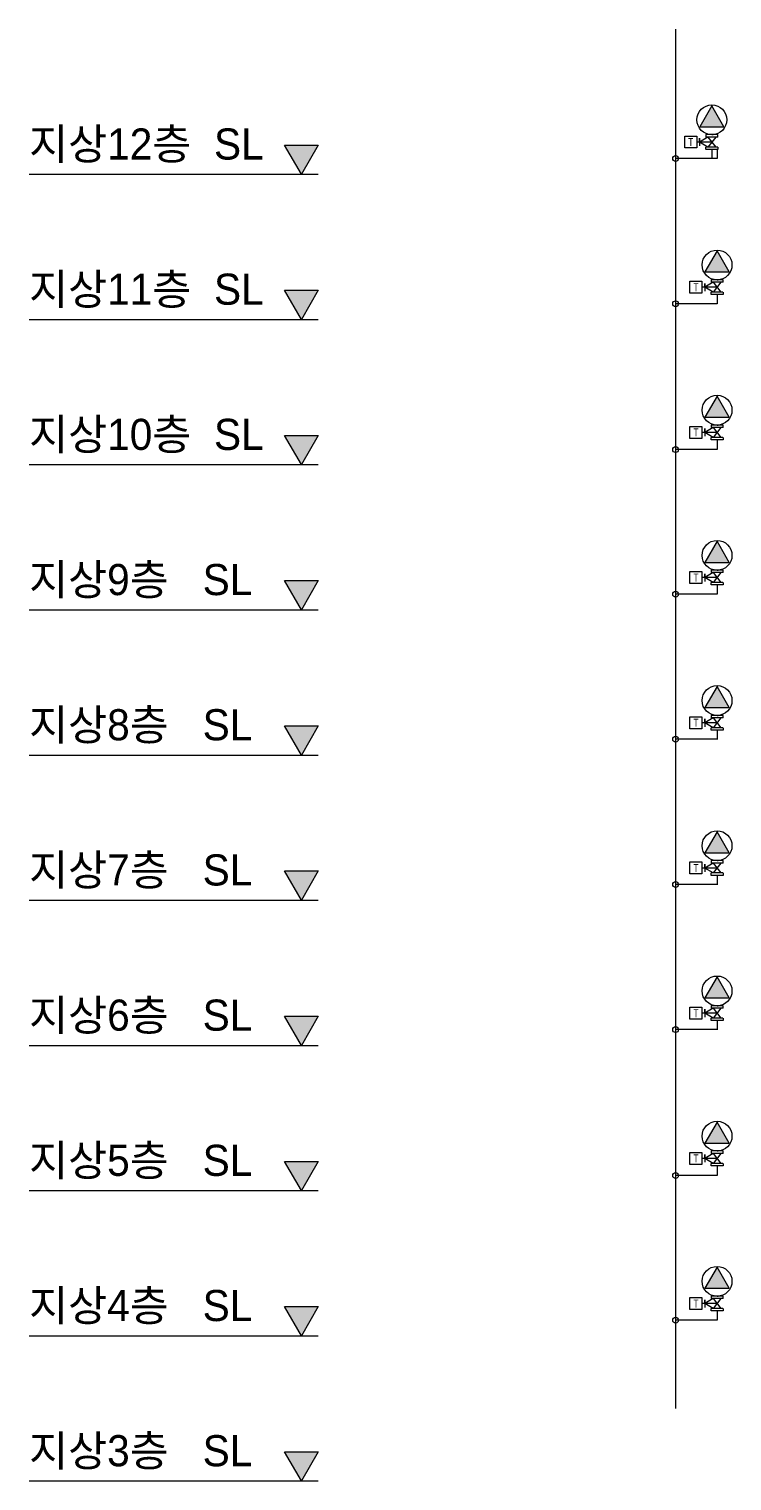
# Model space of a CAD drawing. Header units: millimetres. Extents: x -670037 to -640203, y 79764 to 182893.
# Drawn here: x -670037 to -659865, y 79764 to 100764 of the extents above; entities that cross this region are included whole.
import ezdxf
from ezdxf.enums import TextEntityAlignment as Align

# ---------------------------------------------------------------- set-up
doc = ezdxf.new("R2010")
doc.units = ezdxf.units.MM
doc.header["$LTSCALE"] = 200
for name, color, linetype in [('FF', 255, 'Continuous'), ('HSP', 5, 'Continuous'), ('TEX', 3, 'Continuous')]:
    doc.layers.add(name, color=color, linetype=linetype)
doc.styles.add('돋움', font='Dotum.ttf')
doc.styles.add('돋움체', font='DotumChe.ttf')

msp = doc.modelspace()

# ---------------------------------------------------------------- hatches: boundary and pattern name
for points in [[(-666340, 99087), (-666096, 99087), (-666096, 98664)], [(-665852, 99087), (-666096, 99087), (-666096, 98664)], [(-666340, 96987), (-666096, 96987), (-666096, 96564)], [(-665852, 96987), (-666096, 96987), (-666096, 96564)], [(-666340, 94887), (-666096, 94887), (-666096, 94464)], [(-665852, 94887), (-666096, 94887), (-666096, 94464)], [(-666340, 92787), (-666096, 92787), (-666096, 92364)], [(-665852, 92787), (-666096, 92787), (-666096, 92364)], [(-666340, 90687), (-666096, 90687), (-666096, 90264)], [(-665852, 90687), (-666096, 90687), (-666096, 90264)], [(-666340, 88587), (-666096, 88587), (-666096, 88164)], [(-665852, 88587), (-666096, 88587), (-666096, 88164)], [(-666340, 86487), (-666096, 86487), (-666096, 86064)], [(-665852, 86487), (-666096, 86487), (-666096, 86064)], [(-666340, 84387), (-666096, 84387), (-666096, 83964)], [(-665852, 84387), (-666096, 84387), (-666096, 83964)], [(-666340, 82287), (-666096, 82287), (-666096, 81864)], [(-665852, 82287), (-666096, 82287), (-666096, 81864)], [(-666340, 80187), (-666096, 80187), (-666096, 79764)], [(-665852, 80187), (-666096, 80187), (-666096, 79764)]]:
    msp.add_hatch(color=256).paths.add_polyline_path(points)
at = {"layer": 'FF', "linetype": 'Continuous'}
for points in [[(-660156, 99655), (-660331, 99351), (-659981, 99351)], [(-660156, 99655), (-660331, 99351), (-659981, 99351)], [(-660081, 97555), (-660256, 97251), (-659906, 97251)], [(-660081, 97555), (-660256, 97251), (-659906, 97251)], [(-660081, 95455), (-660256, 95151), (-659906, 95151)], [(-660081, 95455), (-660256, 95151), (-659906, 95151)], [(-660081, 93355), (-660256, 93051), (-659906, 93051)], [(-660081, 93355), (-660256, 93051), (-659906, 93051)], [(-660081, 91255), (-660256, 90951), (-659906, 90951)], [(-660081, 91255), (-660256, 90951), (-659906, 90951)], [(-660081, 89155), (-660256, 88851), (-659906, 88851)], [(-660081, 89155), (-660256, 88851), (-659906, 88851)], [(-660081, 87055), (-660256, 86751), (-659906, 86751)], [(-660081, 87055), (-660256, 86751), (-659906, 86751)], [(-660081, 84955), (-660256, 84651), (-659906, 84651)], [(-660081, 84955), (-660256, 84651), (-659906, 84651)], [(-660081, 82855), (-660256, 82551), (-659906, 82551)], [(-660081, 82855), (-660256, 82551), (-659906, 82551)]]:
    msp.add_hatch(color=1, dxfattribs=at).paths.add_polyline_path(points)

# ---------------------------------------------------------------- linework, layer by layer
for p, q in [((-666096, 98664), (-666340, 99087)), ((-666340, 99087), (-665852, 99087)), ((-665852, 99087), (-666096, 98664)), ((-670037, 98664), (-665852, 98664)), ((-666096, 96564), (-666340, 96987)), ((-666340, 96987), (-665852, 96987)), ((-665852, 96987), (-666096, 96564)), ((-670037, 96564), (-665852, 96564)), ((-666096, 94464), (-666340, 94887)), ((-666340, 94887), (-665852, 94887)), ((-665852, 94887), (-666096, 94464)), ((-670037, 94464), (-665852, 94464)), ((-666096, 92364), (-666340, 92787)), ((-666340, 92787), (-665852, 92787)), ((-665852, 92787), (-666096, 92364)), ((-670037, 92364), (-665852, 92364)), ((-666096, 90264), (-666340, 90687)), ((-666340, 90687), (-665852, 90687)), ((-665852, 90687), (-666096, 90264)), ((-670037, 90264), (-665852, 90264)), ((-666096, 88164), (-666340, 88587)), ((-666340, 88587), (-665852, 88587)), ((-665852, 88587), (-666096, 88164)), ((-670037, 88164), (-665852, 88164)), ((-666096, 86064), (-666340, 86487)), ((-666340, 86487), (-665852, 86487)), ((-665852, 86487), (-666096, 86064)), ((-670037, 86064), (-665852, 86064)), ((-666096, 83964), (-666340, 84387)), ((-666340, 84387), (-665852, 84387)), ((-665852, 84387), (-666096, 83964)), ((-670037, 83964), (-665852, 83964)), ((-666096, 81864), (-666340, 82287)), ((-666340, 82287), (-665852, 82287)), ((-665852, 82287), (-666096, 81864)), ((-670037, 81864), (-665852, 81864)), ((-666096, 79764), (-666340, 80187)), ((-666340, 80187), (-665852, 80187)), ((-665852, 80187), (-666096, 79764)), ((-670037, 79764), (-665852, 79764))]:
    msp.add_line(p, q)
at = {"layer": 'FF', "color": 4}
for p, q in [((-660156, 99130), (-660374, 99130)), ((-660156, 99130), (-660374, 99130)), ((-660214, 99202), (-660333, 99130)), ((-660214, 99202), (-660333, 99130)), ((-660333, 99186), (-660333, 99074)), ((-660333, 99130), (-660333, 99186)), ((-660333, 99186), (-660333, 99074)), ((-660333, 99130), (-660333, 99186)), ((-660333, 99130), (-660333, 99142)), ((-660333, 99142), (-660333, 99119)), ((-660333, 99130), (-660333, 99142)), ((-660333, 99142), (-660333, 99119)), ((-660214, 99058), (-660333, 99130)), ((-660214, 99058), (-660333, 99130)), ((-660070, 99237), (-660242, 99237)), ((-660070, 99237), (-660242, 99237)), ((-660242, 99237), (-660242, 99202)), ((-660070, 99237), (-660242, 99237)), ((-660070, 99237), (-660242, 99237)), ((-660242, 99237), (-660242, 99202)), ((-660070, 99202), (-660242, 99202)), ((-660070, 99202), (-660242, 99202)), ((-660099, 99202), (-660214, 99058)), ((-660214, 99202), (-660099, 99058)), ((-660099, 99202), (-660214, 99058)), ((-660214, 99202), (-660099, 99058)), ((-660156, 99237), (-660139, 99237)), ((-660156, 99237), (-660139, 99237)), ((-660070, 99202), (-660070, 99237)), ((-660070, 99202), (-660070, 99237)), ((-660072, 99058), (-660242, 99058)), ((-660242, 99024), (-660242, 99058)), ((-660072, 99058), (-660242, 99058)), ((-660242, 99024), (-660242, 99058)), ((-660070, 99024), (-660241, 99024)), ((-660070, 99024), (-660241, 99024)), ((-660070, 99024), (-660241, 99024)), ((-660070, 99024), (-660241, 99024)), ((-660070, 99058), (-660070, 99024)), ((-660070, 99058), (-660070, 99024)), ((-660081, 97030), (-660299, 97030)), ((-660081, 97030), (-660299, 97030)), ((-660139, 97102), (-660258, 97030)), ((-660139, 97102), (-660258, 97030)), ((-660258, 97086), (-660258, 96974)), ((-660258, 97030), (-660258, 97086)), ((-660258, 97086), (-660258, 96974)), ((-660258, 97030), (-660258, 97086)), ((-660258, 97030), (-660258, 97042)), ((-660258, 97042), (-660258, 97019)), ((-660258, 97030), (-660258, 97042)), ((-660258, 97042), (-660258, 97019)), ((-660139, 96958), (-660258, 97030)), ((-660139, 96958), (-660258, 97030)), ((-659995, 97137), (-660167, 97137)), ((-659995, 97137), (-660167, 97137)), ((-660167, 97137), (-660167, 97102)), ((-659995, 97137), (-660167, 97137)), ((-659995, 97137), (-660167, 97137)), ((-660167, 97137), (-660167, 97102)), ((-659995, 97102), (-660167, 97102)), ((-659995, 97102), (-660167, 97102)), ((-660024, 97102), (-660139, 96958)), ((-660139, 97102), (-660024, 96958)), ((-660024, 97102), (-660139, 96958)), ((-660139, 97102), (-660024, 96958)), ((-660081, 97137), (-660064, 97137)), ((-660081, 97137), (-660064, 97137)), ((-659995, 97102), (-659995, 97137)), ((-659995, 97102), (-659995, 97137)), ((-659997, 96958), (-660167, 96958)), ((-660167, 96924), (-660167, 96958)), ((-659997, 96958), (-660167, 96958)), ((-660167, 96924), (-660167, 96958)), ((-659995, 96924), (-660166, 96924)), ((-659995, 96924), (-660166, 96924)), ((-659995, 96924), (-660166, 96924)), ((-659995, 96924), (-660166, 96924)), ((-659995, 96958), (-659995, 96924)), ((-659995, 96958), (-659995, 96924)), ((-660081, 94930), (-660299, 94930)), ((-660081, 94930), (-660299, 94930)), ((-660139, 95002), (-660258, 94930)), ((-660139, 95002), (-660258, 94930)), ((-660258, 94986), (-660258, 94874)), ((-660258, 94930), (-660258, 94986)), ((-660258, 94986), (-660258, 94874)), ((-660258, 94930), (-660258, 94986)), ((-660258, 94930), (-660258, 94942)), ((-660258, 94942), (-660258, 94919)), ((-660258, 94930), (-660258, 94942)), ((-660258, 94942), (-660258, 94919)), ((-660139, 94858), (-660258, 94930)), ((-660139, 94858), (-660258, 94930)), ((-659995, 95037), (-660167, 95037)), ((-659995, 95037), (-660167, 95037)), ((-660167, 95037), (-660167, 95002)), ((-659995, 95037), (-660167, 95037)), ((-659995, 95037), (-660167, 95037)), ((-660167, 95037), (-660167, 95002)), ((-659995, 95002), (-660167, 95002)), ((-659995, 95002), (-660167, 95002)), ((-660024, 95002), (-660139, 94858)), ((-660139, 95002), (-660024, 94858)), ((-660024, 95002), (-660139, 94858)), ((-660139, 95002), (-660024, 94858)), ((-660081, 95037), (-660064, 95037)), ((-660081, 95037), (-660064, 95037)), ((-659995, 95002), (-659995, 95037)), ((-659995, 95002), (-659995, 95037)), ((-659997, 94858), (-660167, 94858)), ((-660167, 94824), (-660167, 94858)), ((-659997, 94858), (-660167, 94858)), ((-660167, 94824), (-660167, 94858)), ((-659995, 94824), (-660166, 94824)), ((-659995, 94824), (-660166, 94824)), ((-659995, 94824), (-660166, 94824)), ((-659995, 94824), (-660166, 94824)), ((-659995, 94858), (-659995, 94824)), ((-659995, 94858), (-659995, 94824)), ((-660081, 92830), (-660299, 92830)), ((-660081, 92830), (-660299, 92830)), ((-660139, 92902), (-660258, 92830)), ((-660139, 92902), (-660258, 92830)), ((-660258, 92886), (-660258, 92774)), ((-660258, 92830), (-660258, 92886)), ((-660258, 92886), (-660258, 92774)), ((-660258, 92830), (-660258, 92886)), ((-660258, 92830), (-660258, 92842)), ((-660258, 92842), (-660258, 92819)), ((-660258, 92830), (-660258, 92842)), ((-660258, 92842), (-660258, 92819)), ((-660139, 92758), (-660258, 92830)), ((-660139, 92758), (-660258, 92830)), ((-659995, 92937), (-660167, 92937)), ((-659995, 92937), (-660167, 92937)), ((-660167, 92937), (-660167, 92902)), ((-659995, 92937), (-660167, 92937)), ((-659995, 92937), (-660167, 92937)), ((-660167, 92937), (-660167, 92902)), ((-659995, 92902), (-660167, 92902)), ((-659995, 92902), (-660167, 92902)), ((-660024, 92902), (-660139, 92758)), ((-660139, 92902), (-660024, 92758)), ((-660024, 92902), (-660139, 92758)), ((-660139, 92902), (-660024, 92758)), ((-660081, 92937), (-660064, 92937)), ((-660081, 92937), (-660064, 92937)), ((-659995, 92902), (-659995, 92937)), ((-659995, 92902), (-659995, 92937)), ((-659997, 92758), (-660167, 92758)), ((-660167, 92724), (-660167, 92758)), ((-659997, 92758), (-660167, 92758)), ((-660167, 92724), (-660167, 92758)), ((-659995, 92724), (-660166, 92724)), ((-659995, 92724), (-660166, 92724)), ((-659995, 92724), (-660166, 92724)), ((-659995, 92724), (-660166, 92724)), ((-659995, 92758), (-659995, 92724)), ((-659995, 92758), (-659995, 92724)), ((-660081, 90730), (-660299, 90730)), ((-660081, 90730), (-660299, 90730)), ((-660139, 90802), (-660258, 90730)), ((-660139, 90802), (-660258, 90730)), ((-660258, 90786), (-660258, 90674)), ((-660258, 90730), (-660258, 90786)), ((-660258, 90786), (-660258, 90674)), ((-660258, 90730), (-660258, 90786)), ((-660258, 90730), (-660258, 90742)), ((-660258, 90742), (-660258, 90719)), ((-660258, 90730), (-660258, 90742)), ((-660258, 90742), (-660258, 90719)), ((-660139, 90658), (-660258, 90730)), ((-660139, 90658), (-660258, 90730)), ((-659995, 90837), (-660167, 90837)), ((-659995, 90837), (-660167, 90837)), ((-660167, 90837), (-660167, 90802)), ((-659995, 90837), (-660167, 90837)), ((-659995, 90837), (-660167, 90837)), ((-660167, 90837), (-660167, 90802)), ((-659995, 90802), (-660167, 90802)), ((-659995, 90802), (-660167, 90802)), ((-660024, 90802), (-660139, 90658)), ((-660139, 90802), (-660024, 90658)), ((-660024, 90802), (-660139, 90658)), ((-660139, 90802), (-660024, 90658)), ((-660081, 90837), (-660064, 90837)), ((-660081, 90837), (-660064, 90837)), ((-659995, 90802), (-659995, 90837)), ((-659995, 90802), (-659995, 90837)), ((-659997, 90658), (-660167, 90658)), ((-660167, 90624), (-660167, 90658)), ((-659997, 90658), (-660167, 90658)), ((-660167, 90624), (-660167, 90658)), ((-659995, 90624), (-660166, 90624)), ((-659995, 90624), (-660166, 90624)), ((-659995, 90624), (-660166, 90624)), ((-659995, 90624), (-660166, 90624)), ((-659995, 90658), (-659995, 90624)), ((-659995, 90658), (-659995, 90624)), ((-660081, 88630), (-660299, 88630)), ((-660081, 88630), (-660299, 88630)), ((-660139, 88702), (-660258, 88630)), ((-660139, 88702), (-660258, 88630)), ((-660258, 88686), (-660258, 88574)), ((-660258, 88630), (-660258, 88686)), ((-660258, 88686), (-660258, 88574)), ((-660258, 88630), (-660258, 88686)), ((-660258, 88630), (-660258, 88642)), ((-660258, 88642), (-660258, 88619)), ((-660258, 88630), (-660258, 88642)), ((-660258, 88642), (-660258, 88619)), ((-660139, 88558), (-660258, 88630)), ((-660139, 88558), (-660258, 88630)), ((-659995, 88737), (-660167, 88737)), ((-659995, 88737), (-660167, 88737)), ((-660167, 88737), (-660167, 88702)), ((-659995, 88737), (-660167, 88737)), ((-659995, 88737), (-660167, 88737)), ((-660167, 88737), (-660167, 88702)), ((-659995, 88702), (-660167, 88702)), ((-659995, 88702), (-660167, 88702)), ((-660024, 88702), (-660139, 88558)), ((-660139, 88702), (-660024, 88558)), ((-660024, 88702), (-660139, 88558)), ((-660139, 88702), (-660024, 88558)), ((-660081, 88737), (-660064, 88737)), ((-660081, 88737), (-660064, 88737)), ((-659995, 88702), (-659995, 88737)), ((-659995, 88702), (-659995, 88737)), ((-659997, 88558), (-660167, 88558)), ((-660167, 88524), (-660167, 88558)), ((-659997, 88558), (-660167, 88558)), ((-660167, 88524), (-660167, 88558)), ((-659995, 88524), (-660166, 88524)), ((-659995, 88524), (-660166, 88524)), ((-659995, 88524), (-660166, 88524)), ((-659995, 88524), (-660166, 88524)), ((-659995, 88558), (-659995, 88524)), ((-659995, 88558), (-659995, 88524)), ((-660081, 86530), (-660299, 86530)), ((-660081, 86530), (-660299, 86530)), ((-660139, 86602), (-660258, 86530)), ((-660139, 86602), (-660258, 86530)), ((-660258, 86586), (-660258, 86474)), ((-660258, 86530), (-660258, 86586)), ((-660258, 86586), (-660258, 86474)), ((-660258, 86530), (-660258, 86586)), ((-660258, 86530), (-660258, 86542)), ((-660258, 86542), (-660258, 86519)), ((-660258, 86530), (-660258, 86542)), ((-660258, 86542), (-660258, 86519)), ((-660139, 86458), (-660258, 86530)), ((-660139, 86458), (-660258, 86530)), ((-659995, 86637), (-660167, 86637)), ((-659995, 86637), (-660167, 86637)), ((-660167, 86637), (-660167, 86602)), ((-659995, 86637), (-660167, 86637)), ((-659995, 86637), (-660167, 86637)), ((-660167, 86637), (-660167, 86602)), ((-659995, 86602), (-660167, 86602)), ((-659995, 86602), (-660167, 86602)), ((-660024, 86602), (-660139, 86458)), ((-660139, 86602), (-660024, 86458)), ((-660024, 86602), (-660139, 86458)), ((-660139, 86602), (-660024, 86458)), ((-660081, 86637), (-660064, 86637)), ((-660081, 86637), (-660064, 86637)), ((-659995, 86602), (-659995, 86637)), ((-659995, 86602), (-659995, 86637)), ((-659997, 86458), (-660167, 86458)), ((-660167, 86424), (-660167, 86458)), ((-659997, 86458), (-660167, 86458)), ((-660167, 86424), (-660167, 86458)), ((-659995, 86424), (-660166, 86424)), ((-659995, 86424), (-660166, 86424)), ((-659995, 86424), (-660166, 86424)), ((-659995, 86424), (-660166, 86424)), ((-659995, 86458), (-659995, 86424)), ((-659995, 86458), (-659995, 86424)), ((-660081, 84430), (-660299, 84430)), ((-660081, 84430), (-660299, 84430)), ((-660139, 84502), (-660258, 84430)), ((-660139, 84502), (-660258, 84430)), ((-660258, 84486), (-660258, 84374)), ((-660258, 84430), (-660258, 84486)), ((-660258, 84486), (-660258, 84374)), ((-660258, 84430), (-660258, 84486)), ((-660258, 84430), (-660258, 84442)), ((-660258, 84442), (-660258, 84419)), ((-660258, 84430), (-660258, 84442)), ((-660258, 84442), (-660258, 84419)), ((-660139, 84358), (-660258, 84430)), ((-660139, 84358), (-660258, 84430)), ((-659995, 84537), (-660167, 84537)), ((-659995, 84537), (-660167, 84537)), ((-660167, 84537), (-660167, 84502)), ((-659995, 84537), (-660167, 84537)), ((-659995, 84537), (-660167, 84537)), ((-660167, 84537), (-660167, 84502)), ((-659995, 84502), (-660167, 84502)), ((-659995, 84502), (-660167, 84502)), ((-660024, 84502), (-660139, 84358)), ((-660139, 84502), (-660024, 84358)), ((-660024, 84502), (-660139, 84358)), ((-660139, 84502), (-660024, 84358)), ((-660081, 84537), (-660064, 84537)), ((-660081, 84537), (-660064, 84537)), ((-659995, 84502), (-659995, 84537)), ((-659995, 84502), (-659995, 84537)), ((-659997, 84358), (-660167, 84358)), ((-660167, 84324), (-660167, 84358)), ((-659997, 84358), (-660167, 84358)), ((-660167, 84324), (-660167, 84358)), ((-659995, 84324), (-660166, 84324)), ((-659995, 84324), (-660166, 84324)), ((-659995, 84324), (-660166, 84324)), ((-659995, 84324), (-660166, 84324)), ((-659995, 84358), (-659995, 84324)), ((-659995, 84358), (-659995, 84324)), ((-660081, 82330), (-660299, 82330)), ((-660081, 82330), (-660299, 82330)), ((-660139, 82402), (-660258, 82330)), ((-660139, 82402), (-660258, 82330)), ((-660258, 82386), (-660258, 82274)), ((-660258, 82330), (-660258, 82386)), ((-660258, 82386), (-660258, 82274)), ((-660258, 82330), (-660258, 82386)), ((-660258, 82330), (-660258, 82342)), ((-660258, 82342), (-660258, 82319)), ((-660258, 82330), (-660258, 82342)), ((-660258, 82342), (-660258, 82319)), ((-660139, 82258), (-660258, 82330)), ((-660139, 82258), (-660258, 82330)), ((-659995, 82437), (-660167, 82437)), ((-659995, 82437), (-660167, 82437)), ((-660167, 82437), (-660167, 82402)), ((-659995, 82437), (-660167, 82437)), ((-659995, 82437), (-660167, 82437)), ((-660167, 82437), (-660167, 82402)), ((-659995, 82402), (-660167, 82402)), ((-659995, 82402), (-660167, 82402)), ((-660024, 82402), (-660139, 82258)), ((-660139, 82402), (-660024, 82258)), ((-660024, 82402), (-660139, 82258)), ((-660139, 82402), (-660024, 82258)), ((-660081, 82437), (-660064, 82437)), ((-660081, 82437), (-660064, 82437)), ((-659995, 82402), (-659995, 82437)), ((-659995, 82402), (-659995, 82437)), ((-659997, 82258), (-660167, 82258)), ((-660167, 82224), (-660167, 82258)), ((-659997, 82258), (-660167, 82258)), ((-660167, 82224), (-660167, 82258)), ((-659995, 82224), (-660166, 82224)), ((-659995, 82224), (-660166, 82224)), ((-659995, 82224), (-660166, 82224)), ((-659995, 82224), (-660166, 82224)), ((-659995, 82258), (-659995, 82224)), ((-659995, 82258), (-659995, 82224))]:
    msp.add_line(p, q, dxfattribs=at)
at = {"layer": 'FF', "color": 6, "linetype": 'Continuous'}
for p, q in [((-660156, 99024), (-660156, 98889)), ((-660156, 99024), (-660156, 98889)), ((-660081, 99026, 0), (-660081, 98892, 0)), ((-660081, 99026, 0), (-660081, 98892, 0)), ((-660081, 98892, 0), (-660681, 98892, 0)), ((-660081, 96926, 0), (-660081, 96792, 0)), ((-660081, 96926, 0), (-660081, 96792, 0)), ((-660081, 96924), (-660081, 96789)), ((-660081, 96924), (-660081, 96789)), ((-660081, 96792, 0), (-660681, 96792, 0)), ((-660081, 94826, 0), (-660081, 94692, 0)), ((-660081, 94826, 0), (-660081, 94692, 0)), ((-660081, 94824), (-660081, 94689)), ((-660081, 94824), (-660081, 94689)), ((-660081, 94816, 0), (-660081, 94681, 0)), ((-660081, 94681, 0), (-660681, 94681)), ((-660081, 92726, 0), (-660081, 92592, 0)), ((-660081, 92726, 0), (-660081, 92592, 0)), ((-660081, 92724), (-660081, 92589)), ((-660081, 92724), (-660081, 92589)), ((-660081, 92724, 0), (-660081, 92589, 0)), ((-660081, 92589, 0), (-660681, 92589)), ((-660081, 90626, 0), (-660081, 90492, 0)), ((-660081, 90626, 0), (-660081, 90492, 0)), ((-660081, 90624), (-660081, 90489)), ((-660081, 90624), (-660081, 90489)), ((-660081, 90492, 0), (-660681, 90492, 0)), ((-660081, 88526, 0), (-660081, 88392, 0)), ((-660081, 88526, 0), (-660081, 88392, 0)), ((-660081, 88524), (-660081, 88389)), ((-660081, 88524), (-660081, 88389)), ((-660081, 88392, 0), (-660681, 88392, 0)), ((-660081, 86426, 0), (-660081, 86292, 0)), ((-660081, 86426, 0), (-660081, 86292, 0)), ((-660081, 86424), (-660081, 86289)), ((-660081, 86424), (-660081, 86289)), ((-660081, 86292, 0), (-660681, 86292, 0)), ((-660081, 84326, 0), (-660081, 84192, 0)), ((-660081, 84326, 0), (-660081, 84192, 0)), ((-660081, 84324), (-660081, 84189)), ((-660081, 84324), (-660081, 84189)), ((-660081, 84316, 0), (-660081, 84181, 0)), ((-660081, 84181, 0), (-660681, 84181)), ((-660081, 82226, 0), (-660081, 82092, 0)), ((-660081, 82226, 0), (-660081, 82092, 0)), ((-660081, 82224), (-660081, 82089)), ((-660081, 82224), (-660081, 82089)), ((-660081, 82224, 0), (-660081, 82089, 0)), ((-660081, 82089, 0), (-660681, 82089))]:
    msp.add_line(p, q, dxfattribs=at)
at = {"layer": 'FF', "color": 1, "linetype": 'Continuous', "elevation": 0}
for points in [[(-660156, 99655), (-660331, 99351), (-659981, 99351)], [(-660156, 99655), (-660331, 99351), (-659981, 99351)], [(-660156, 99655), (-660331, 99351), (-659981, 99351)], [(-660156, 99655), (-660331, 99351), (-659981, 99351)], [(-660081, 97555), (-660256, 97251), (-659906, 97251)], [(-660081, 97555), (-660256, 97251), (-659906, 97251)], [(-660081, 97555), (-660256, 97251), (-659906, 97251)], [(-660081, 97555), (-660256, 97251), (-659906, 97251)], [(-660081, 95455), (-660256, 95151), (-659906, 95151)], [(-660081, 95455), (-660256, 95151), (-659906, 95151)], [(-660081, 95455), (-660256, 95151), (-659906, 95151)], [(-660081, 95455), (-660256, 95151), (-659906, 95151)], [(-660081, 93355), (-660256, 93051), (-659906, 93051)], [(-660081, 93355), (-660256, 93051), (-659906, 93051)], [(-660081, 93355), (-660256, 93051), (-659906, 93051)], [(-660081, 93355), (-660256, 93051), (-659906, 93051)], [(-660081, 91255), (-660256, 90951), (-659906, 90951)], [(-660081, 91255), (-660256, 90951), (-659906, 90951)], [(-660081, 91255), (-660256, 90951), (-659906, 90951)], [(-660081, 91255), (-660256, 90951), (-659906, 90951)], [(-660081, 89155), (-660256, 88851), (-659906, 88851)], [(-660081, 89155), (-660256, 88851), (-659906, 88851)], [(-660081, 89155), (-660256, 88851), (-659906, 88851)], [(-660081, 89155), (-660256, 88851), (-659906, 88851)], [(-660081, 87055), (-660256, 86751), (-659906, 86751)], [(-660081, 87055), (-660256, 86751), (-659906, 86751)], [(-660081, 87055), (-660256, 86751), (-659906, 86751)], [(-660081, 87055), (-660256, 86751), (-659906, 86751)], [(-660081, 84955), (-660256, 84651), (-659906, 84651)], [(-660081, 84955), (-660256, 84651), (-659906, 84651)], [(-660081, 84955), (-660256, 84651), (-659906, 84651)], [(-660081, 84955), (-660256, 84651), (-659906, 84651)], [(-660081, 82855), (-660256, 82551), (-659906, 82551)], [(-660081, 82855), (-660256, 82551), (-659906, 82551)], [(-660081, 82855), (-660256, 82551), (-659906, 82551)], [(-660081, 82855), (-660256, 82551), (-659906, 82551)]]:
    msp.add_lwpolyline(points, close=True, dxfattribs=at)
at = {"layer": 'FF', "color": 4, "elevation": 0}
for points in [[(-660548, 99217), (-660374, 99217), (-660374, 99044), (-660548, 99044)], [(-660548, 99217), (-660374, 99217), (-660374, 99044), (-660548, 99044)], [(-660473, 97117), (-660299, 97117), (-660299, 96944), (-660473, 96944)], [(-660473, 97117), (-660299, 97117), (-660299, 96944), (-660473, 96944)], [(-660473, 95017), (-660299, 95017), (-660299, 94844), (-660473, 94844)], [(-660473, 95017), (-660299, 95017), (-660299, 94844), (-660473, 94844)], [(-660473, 92917), (-660299, 92917), (-660299, 92744), (-660473, 92744)], [(-660473, 92917), (-660299, 92917), (-660299, 92744), (-660473, 92744)], [(-660473, 90817), (-660299, 90817), (-660299, 90644), (-660473, 90644)], [(-660473, 90817), (-660299, 90817), (-660299, 90644), (-660473, 90644)], [(-660473, 88717), (-660299, 88717), (-660299, 88544), (-660473, 88544)], [(-660473, 88717), (-660299, 88717), (-660299, 88544), (-660473, 88544)], [(-660473, 86617), (-660299, 86617), (-660299, 86444), (-660473, 86444)], [(-660473, 86617), (-660299, 86617), (-660299, 86444), (-660473, 86444)], [(-660473, 84517), (-660299, 84517), (-660299, 84344), (-660473, 84344)], [(-660473, 84517), (-660299, 84517), (-660299, 84344), (-660473, 84344)], [(-660473, 82417), (-660299, 82417), (-660299, 82244), (-660473, 82244)], [(-660473, 82417), (-660299, 82417), (-660299, 82244), (-660473, 82244)]]:
    msp.add_lwpolyline(points, close=True, dxfattribs=at)
at = {"layer": 'FF', "color": 7}
for centre in [(-660156, 99452), (-660156, 99452), (-660081, 97352), (-660081, 97352), (-660081, 95252), (-660081, 95252), (-660081, 93152), (-660081, 93152), (-660081, 91052), (-660081, 91052), (-660081, 88952), (-660081, 88952), (-660081, 86852), (-660081, 86852), (-660081, 84752), (-660081, 84752), (-660081, 82652), (-660081, 82652)]:
    msp.add_circle(centre, 216, dxfattribs=at)
at = {"layer": 'FF', "color": 2}
for centre in [(-660681, 98892), (-660681, 96792), (-660681, 94681), (-660681, 92589), (-660681, 90492), (-660681, 88392), (-660681, 86292), (-660681, 84181), (-660681, 82089)]:
    msp.add_circle(centre, 41.7, dxfattribs=at)
at = {"layer": 'HSP', "linetype": 'Continuous'}
for p, q in [((-660681, 100764), (-660681, 98664)), ((-660681, 98664), (-660681, 96564)), ((-660681, 96564), (-660681, 94464)), ((-660681, 94464), (-660681, 92364)), ((-660681, 92364), (-660681, 90264)), ((-660681, 90264), (-660681, 88164)), ((-660681, 88164), (-660681, 86064)), ((-660681, 86064), (-660681, 83964)), ((-660681, 83964), (-660681, 81864)), ((-660681, 81865), (-660681, 80814))]:
    msp.add_line(p, q, dxfattribs=at)

# ---------------------------------------------------------------- texts
at = {"layer": 'FF', "color": 4, "style": '돋움체'}
for p in [(-660461, 99130), (-660461, 99130), (-660386, 97030), (-660386, 97030), (-660386, 94930), (-660386, 94930), (-660386, 92830), (-660386, 92830), (-660386, 90730), (-660386, 90730), (-660386, 88630), (-660386, 88630), (-660386, 86530), (-660386, 86530), (-660386, 84430), (-660386, 84430), (-660386, 82330), (-660386, 82330)]:
    msp.add_text('T', height=116, dxfattribs=at).set_placement(p, align=Align.MIDDLE)
at = {"layer": 'TEX', "style": '돋움'}
for s, p in [('지상12층  SL', (-670037, 99102)), ('지상11층  SL', (-670037, 97002)), ('지상10층  SL', (-670037, 94902)), ('지상9층   SL', (-670037, 92802)), ('지상8층   SL', (-670037, 90702)), ('지상7층   SL', (-670037, 88602)), ('지상6층   SL', (-670037, 86502)), ('지상5층   SL', (-670037, 84402)), ('지상4층   SL', (-670037, 82302)), ('지상3층   SL', (-670037, 80202))]:
    msp.add_text(s, height=450, dxfattribs=at).set_placement(p, align=Align.MIDDLE_LEFT)

doc.saveas('drawing.dxf')
